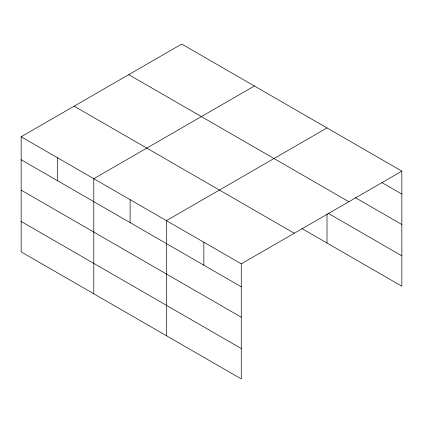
<?xml version="1.0" encoding="UTF-8"?>
<svg xmlns="http://www.w3.org/2000/svg" width="423" height="423" viewBox="0 0 423 423"><rect width="100%" height="100%" fill="white"/><g stroke="black" fill="none" stroke-linecap="round" stroke-linejoin="round"><path stroke-width="0.63" d="M21.15 136.766L241.274 263.852L241.274 378.945L21.15 251.859L21.15 136.766L181.726 44.055L401.85 171.141L401.85 286.234L302.038 228.61M254.371 85.996L93.79 178.702L93.79 293.795M327.011 127.931L166.429 220.642L166.429 335.735M241.274 263.852L401.85 171.141M382.006 182.641L401.85 194.099M355.357 197.663L401.85 224.502M128.74 74.649L348.859 201.734M328.142 213.277L401.85 255.83M74.141 106.173L294.26 233.258M21.15 159.72L241.274 286.805M21.15 190.128L241.274 317.213M21.15 221.451L241.274 348.536M327.011 213.916L327.011 243.024M203.849 242.247L203.849 265.2M130.11 199.672L130.11 222.63M57.47 157.737L57.47 180.69"/></g></svg>
